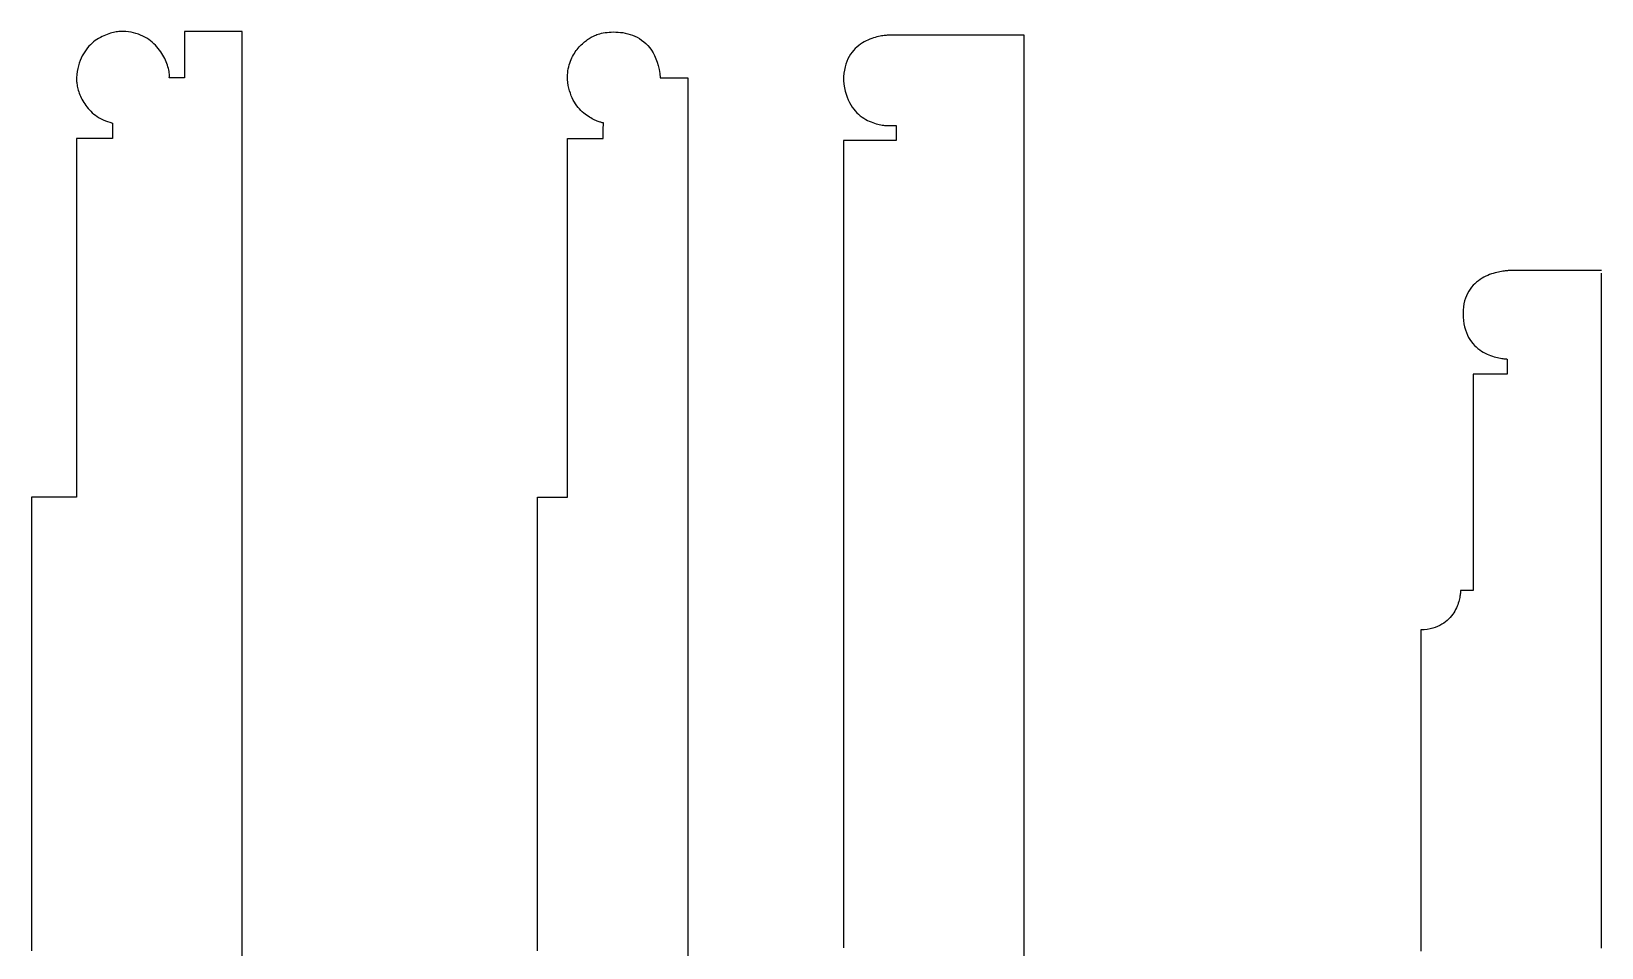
# Model space of a CAD drawing. Extents: x -7.6 to 46.7, y -17.5 to 21.1.
# Drawn here: x 7.07 to 13.59, y 7.07 to 10.88 of the extents above; entities that cross this region are included whole.
import ezdxf

# ---------------------------------------------------------------- set-up
doc = ezdxf.new("R2010")
doc.units = 0
doc.header["$MEASUREMENT"] = 0

# ---------------------------------------------------------------- blocks, each defined once
blk = doc.blocks.new('KB117')
at = {"flags": 128}
for points in [[(0, 5.4991), (-0.0005, 5.4991), (-0.0021, 5.4991), (-0.0047, 5.4991), (-0.0082, 5.4991), (-0.0126, 5.4991), (-0.0178, 5.4991), (-0.0237, 5.4991), (-0.0303, 5.4991), (-0.0375, 5.4991), (-0.0453, 5.4991), (-0.0535, 5.4991), (-0.0622, 5.4991), (-0.0713, 5.4991), (-0.0807, 5.4991), (-0.0903, 5.4991), (-0.1001, 5.4991), (-0.11, 5.4991), (-0.12, 5.4991), (-0.13, 5.4991), (-0.1399, 5.4991), (-0.1497, 5.4991), (-0.1593, 5.4991), (-0.1687, 5.4991), (-0.1778, 5.4991), (-0.1865, 5.4991), (-0.1947, 5.4991), (-0.2025, 5.4991), (-0.2097, 5.4991), (-0.2163, 5.4991), (-0.2222, 5.4991), (-0.2274, 5.4991), (-0.2318, 5.4991), (-0.2353, 5.4991), (-0.2379, 5.4991), (-0.2394, 5.4991), (-0.24, 5.4991), (-0.24, 5.4987), (-0.24, 5.4974), (-0.24, 5.4954), (-0.24, 5.4925), (-0.24, 5.489), (-0.24, 5.4849), (-0.24, 5.4802), (-0.24, 5.4749), (-0.24, 5.4691), (-0.24, 5.4629), (-0.24, 5.4563), (-0.24, 5.4493), (-0.24, 5.442), (-0.24, 5.4345), (-0.24, 5.4268), (-0.24, 5.419), (-0.24, 5.411), (-0.24, 5.403), (-0.24, 5.395), (-0.24, 5.3871), (-0.24, 5.3792), (-0.24, 5.3715), (-0.24, 5.364), (-0.24, 5.3568), (-0.24, 5.3498), (-0.24, 5.3432), (-0.24, 5.3369), (-0.24, 5.3312), (-0.24, 5.3259), (-0.24, 5.3212), (-0.24, 5.317), (-0.24, 5.3135), (-0.24, 5.3107), (-0.24, 5.3086), (-0.24, 5.3074), (-0.24, 5.3069), (-0.2401, 5.3069), (-0.2405, 5.3069), (-0.2412, 5.3069), (-0.2421, 5.3069), (-0.2433, 5.3069), (-0.2446, 5.3069), (-0.2462, 5.3069), (-0.2479, 5.3069), (-0.2498, 5.3069), (-0.2518, 5.3069), (-0.2539, 5.3069), (-0.2562, 5.3069), (-0.2586, 5.3069), (-0.261, 5.3069), (-0.2635, 5.3069), (-0.2661, 5.3069), (-0.2686, 5.3069), (-0.2712, 5.3069), (-0.2738, 5.3069), (-0.2764, 5.3069), (-0.279, 5.3069), (-0.2815, 5.3069), (-0.2839, 5.3069), (-0.2863, 5.3069), (-0.2886, 5.3069), (-0.2907, 5.3069), (-0.2927, 5.3069), (-0.2946, 5.3069), (-0.2963, 5.3069), (-0.2979, 5.3069), (-0.2992, 5.3069), (-0.3003, 5.3069), (-0.3013, 5.3069), (-0.3019, 5.3069), (-0.3023, 5.3069), (-0.3025, 5.3069), (-0.3021, 5.3116), (-0.302, 5.3166), (-0.3022, 5.3219), (-0.3028, 5.3276), (-0.3036, 5.3335), (-0.3047, 5.3396), (-0.3061, 5.346), (-0.3079, 5.3526), (-0.3099, 5.3593), (-0.3123, 5.3662), (-0.315, 5.3731), (-0.318, 5.3802), (-0.3214, 5.3872), (-0.325, 5.3943), (-0.3291, 5.4014), (-0.3334, 5.4085), (-0.3381, 5.4155), (-0.3431, 5.4224), (-0.3485, 5.4292), (-0.3542, 5.4359), (-0.3602, 5.4423), (-0.3666, 5.4486), (-0.3734, 5.4546), (-0.3805, 5.4604), (-0.388, 5.4659), (-0.3959, 5.4711), (-0.4041, 5.4759), (-0.4127, 5.4804), (-0.4216, 5.4844), (-0.4309, 5.4881), (-0.4407, 5.4913), (-0.4507, 5.494), (-0.4612, 5.4962), (-0.4721, 5.4978), (-0.4833, 5.4989), (-0.495, 5.4994), (-0.4986, 5.4995), (-0.5026, 5.4995), (-0.507, 5.4993), (-0.5119, 5.4989), (-0.517, 5.4983), (-0.5225, 5.4975), (-0.5283, 5.4964), (-0.5344, 5.4951), (-0.5407, 5.4936), (-0.5472, 5.4918), (-0.5539, 5.4897), (-0.5607, 5.4873), (-0.5676, 5.4846), (-0.5746, 5.4816), (-0.5816, 5.4782), (-0.5887, 5.4745), (-0.5958, 5.4705), (-0.6028, 5.466), (-0.6098, 5.4612), (-0.6166, 5.456), (-0.6233, 5.4503), (-0.6299, 5.4443), (-0.6362, 5.4378), (-0.6424, 5.4308), (-0.6482, 5.4234), (-0.6538, 5.4154), (-0.6591, 5.407), (-0.6641, 5.3981), (-0.6686, 5.3887), (-0.6728, 5.3787), (-0.6765, 5.3682), (-0.6797, 5.3571), (-0.6825, 5.3455), (-0.6847, 5.3332), (-0.6864, 5.3204), (-0.6875, 5.3069), (-0.6876, 5.3037), (-0.6877, 5.3002), (-0.6876, 5.2963), (-0.6873, 5.292), (-0.6869, 5.2875), (-0.6863, 5.2827), (-0.6855, 5.2776), (-0.6845, 5.2723), (-0.6833, 5.2668), (-0.6818, 5.2611), (-0.6802, 5.2552), (-0.6783, 5.2492), (-0.6762, 5.243), (-0.6738, 5.2368), (-0.6711, 5.2305), (-0.6682, 5.2241), (-0.665, 5.2177), (-0.6615, 5.2113), (-0.6577, 5.2049), (-0.6537, 5.1985), (-0.6492, 5.1922), (-0.6445, 5.1859), (-0.6394, 5.1798), (-0.634, 5.1738), (-0.6282, 5.1679), (-0.622, 5.1622), (-0.6155, 5.1567), (-0.6086, 5.1514), (-0.6013, 5.1463), (-0.5936, 5.1415), (-0.5855, 5.137), (-0.577, 5.1328), (-0.568, 5.1289), (-0.5586, 5.1254), (-0.5487, 5.1222), (-0.5384, 5.1194), (-0.5384, 5.1193), (-0.5384, 5.1188), (-0.5384, 5.1181), (-0.5384, 5.1172), (-0.5384, 5.116), (-0.5384, 5.1146), (-0.5384, 5.113), (-0.5384, 5.1113), (-0.5384, 5.1093), (-0.5384, 5.1073), (-0.5384, 5.105), (-0.5384, 5.1027), (-0.5384, 5.1003), (-0.5384, 5.0978), (-0.5384, 5.0952), (-0.5384, 5.0925), (-0.5384, 5.0899), (-0.5384, 5.0872), (-0.5384, 5.0845), (-0.5384, 5.0819), (-0.5384, 5.0792), (-0.5384, 5.0766), (-0.5384, 5.0741), (-0.5384, 5.0717), (-0.5384, 5.0694), (-0.5384, 5.0671), (-0.5384, 5.0651), (-0.5384, 5.0631), (-0.5384, 5.0614), (-0.5384, 5.0598), (-0.5384, 5.0584), (-0.5384, 5.0572), (-0.5384, 5.0563), (-0.5384, 5.0556), (-0.5384, 5.0551), (-0.5384, 5.055), (-0.5388, 5.055), (-0.5398, 5.055), (-0.5414, 5.055), (-0.5435, 5.055), (-0.5463, 5.055), (-0.5495, 5.055), (-0.5532, 5.055), (-0.5572, 5.055), (-0.5617, 5.055), (-0.5665, 5.055), (-0.5717, 5.055), (-0.5771, 5.055), (-0.5827, 5.055), (-0.5885, 5.055), (-0.5945, 5.055), (-0.6006, 5.055), (-0.6067, 5.055), (-0.6129, 5.055), (-0.6192, 5.055), (-0.6253, 5.055), (-0.6314, 5.055), (-0.6374, 5.055), (-0.6432, 5.055), (-0.6488, 5.055), (-0.6542, 5.055), (-0.6594, 5.055), (-0.6642, 5.055), (-0.6687, 5.055), (-0.6727, 5.055), (-0.6764, 5.055), (-0.6796, 5.055), (-0.6823, 5.055), (-0.6845, 5.055), (-0.6861, 5.055), (-0.6871, 5.055), (-0.6875, 5.055), (-0.6875, 5.0516), (-0.6875, 5.0417), (-0.6875, 5.0257), (-0.6875, 5.004), (-0.6875, 4.9768), (-0.6875, 4.9448), (-0.6875, 4.9081), (-0.6875, 4.8672), (-0.6875, 4.8224), (-0.6875, 4.7743), (-0.6875, 4.723), (-0.6875, 4.6691), (-0.6875, 4.6129), (-0.6875, 4.5548), (-0.6875, 4.4951), (-0.6875, 4.4343), (-0.6875, 4.3728), (-0.6875, 4.3108), (-0.6875, 4.2488), (-0.6875, 4.1873), (-0.6875, 4.1265), (-0.6875, 4.0668), (-0.6875, 4.0087), (-0.6875, 3.9525), (-0.6875, 3.8986), (-0.6875, 3.8473), (-0.6875, 3.7992), (-0.6875, 3.7544), (-0.6875, 3.7135), (-0.6875, 3.6769), (-0.6875, 3.6448), (-0.6875, 3.6176), (-0.6875, 3.5959), (-0.6875, 3.5799), (-0.6875, 3.57), (-0.6875, 3.5666), (-0.6879, 3.5666), (-0.6891, 3.5666), (-0.6911, 3.5666), (-0.6939, 3.5666), (-0.6973, 3.5666), (-0.7013, 3.5666), (-0.706, 3.5666), (-0.7111, 3.5666), (-0.7168, 3.5666), (-0.7228, 3.5666), (-0.7293, 3.5666), (-0.7361, 3.5666), (-0.7431, 3.5666), (-0.7505, 3.5666), (-0.758, 3.5666), (-0.7656, 3.5666), (-0.7734, 3.5666), (-0.7812, 3.5666), (-0.789, 3.5666), (-0.7968, 3.5666), (-0.8044, 3.5666), (-0.8119, 3.5666), (-0.8193, 3.5666), (-0.8263, 3.5666), (-0.8331, 3.5666), (-0.8396, 3.5666), (-0.8457, 3.5666), (-0.8513, 3.5666), (-0.8564, 3.5666), (-0.8611, 3.5666), (-0.8651, 3.5666), (-0.8685, 3.5666), (-0.8713, 3.5666), (-0.8733, 3.5666), (-0.8745, 3.5666), (-0.8749, 3.5666), (-0.8749, 3.5621), (-0.8749, 3.5489), (-0.8749, 3.5275), (-0.8749, 3.4984), (-0.8749, 3.4622), (-0.8749, 3.4193), (-0.8749, 3.3703), (-0.8749, 3.3157), (-0.8749, 3.256), (-0.8749, 3.1916), (-0.8749, 3.1232), (-0.8749, 3.0512), (-0.8749, 2.9761), (-0.8749, 2.8985), (-0.8749, 2.8188), (-0.8749, 2.7376), (-0.8749, 2.6554), (-0.8749, 2.5726), (-0.8749, 2.4899), (-0.8749, 2.4076), (-0.8749, 2.3264), (-0.8749, 2.2467), (-0.8749, 2.1691), (-0.8749, 2.094), (-0.8749, 2.022), (-0.8749, 1.9536), (-0.8749, 1.8893), (-0.8749, 1.8295), (-0.8749, 1.7749), (-0.8749, 1.7259), (-0.8749, 1.683)], [(0, 1.6334), (0, 1.8481), (0, 2.0685), (0, 2.2932), (0, 2.5207), (0, 2.7496), (0, 2.9785), (0, 3.2059), (0, 3.4306), (0, 3.651), (0, 3.8658), (0, 4.0734), (0, 4.2726), (0, 4.4619), (0, 4.6399), (0, 4.8051), (0, 4.9562), (0, 5.0918), (0, 5.2104), (0, 5.3106), (0, 5.3909), (0, 5.4501), (0, 5.4991)]]:
    blk.add_lwpolyline(points, dxfattribs=at)
blk = doc.blocks.new('KB114')
at = {"flags": 128}
blk.add_lwpolyline([(-0.6249, 1.683), (-0.6249, 1.7259), (-0.6249, 1.7749), (-0.6249, 1.8295), (-0.6249, 1.8893), (-0.6249, 1.9536), (-0.6249, 2.022), (-0.6249, 2.094), (-0.6249, 2.1691), (-0.6249, 2.2467), (-0.6249, 2.3264), (-0.6249, 2.4076), (-0.6249, 2.4899), (-0.6249, 2.5726), (-0.6249, 2.6554), (-0.6249, 2.7376), (-0.6249, 2.8188), (-0.6249, 2.8985), (-0.6249, 2.9761), (-0.6249, 3.0512), (-0.6249, 3.1232), (-0.6249, 3.1916), (-0.6249, 3.256), (-0.6249, 3.3157), (-0.6249, 3.3703), (-0.6249, 3.4193), (-0.6249, 3.4622), (-0.6249, 3.4984), (-0.6249, 3.5275), (-0.6249, 3.5489), (-0.6249, 3.5621), (-0.6249, 3.5666), (-0.6247, 3.5666), (-0.6238, 3.5666), (-0.6225, 3.5666), (-0.6207, 3.5666), (-0.6184, 3.5666), (-0.6157, 3.5666), (-0.6126, 3.5666), (-0.6092, 3.5666), (-0.6054, 3.5666), (-0.6014, 3.5666), (-0.5971, 3.5666), (-0.5925, 3.5666), (-0.5878, 3.5666), (-0.5829, 3.5666), (-0.5779, 3.5666), (-0.5728, 3.5666), (-0.5677, 3.5666), (-0.5625, 3.5666), (-0.5573, 3.5666), (-0.5521, 3.5666), (-0.547, 3.5666), (-0.542, 3.5666), (-0.5371, 3.5666), (-0.5324, 3.5666), (-0.5278, 3.5666), (-0.5235, 3.5666), (-0.5195, 3.5666), (-0.5157, 3.5666), (-0.5123, 3.5666), (-0.5092, 3.5666), (-0.5065, 3.5666), (-0.5043, 3.5666), (-0.5024, 3.5666), (-0.5011, 3.5666), (-0.5003, 3.5666), (-0.5, 3.5666), (-0.5, 3.57), (-0.5, 3.5798), (-0.5, 3.5959), (-0.5, 3.6176), (-0.5, 3.6447), (-0.5, 3.6768), (-0.5, 3.7135), (-0.5, 3.7544), (-0.5, 3.7991), (-0.5, 3.8473), (-0.5, 3.8985), (-0.5, 3.9525), (-0.5, 4.0087), (-0.5, 4.0668), (-0.5, 4.1265), (-0.5, 4.1873), (-0.5, 4.2488), (-0.5, 4.3108), (-0.5, 4.3727), (-0.5, 4.4343), (-0.5, 4.4951), (-0.5, 4.5548), (-0.5, 4.6129), (-0.5, 4.6691), (-0.5, 4.723), (-0.5, 4.7743), (-0.5, 4.8224), (-0.5, 4.8672), (-0.5, 4.9081), (-0.5, 4.9447), (-0.5, 4.9768), (-0.5, 5.004), (-0.5, 5.0257), (-0.5, 5.0417), (-0.5, 5.0516), (-0.5, 5.055), (-0.4996, 5.055), (-0.4987, 5.055), (-0.4971, 5.055), (-0.4949, 5.055), (-0.4922, 5.055), (-0.489, 5.055), (-0.4854, 5.055), (-0.4813, 5.055), (-0.4769, 5.055), (-0.4721, 5.055), (-0.467, 5.055), (-0.4616, 5.055), (-0.456, 5.055), (-0.4503, 5.055), (-0.4443, 5.055), (-0.4383, 5.055), (-0.4322, 5.055), (-0.426, 5.055), (-0.4199, 5.055), (-0.4137, 5.055), (-0.4077, 5.055), (-0.4018, 5.055), (-0.396, 5.055), (-0.3904, 5.055), (-0.385, 5.055), (-0.38, 5.055), (-0.3752, 5.055), (-0.3707, 5.055), (-0.3667, 5.055), (-0.363, 5.055), (-0.3598, 5.055), (-0.3571, 5.055), (-0.355, 5.055), (-0.3534, 5.055), (-0.3524, 5.055), (-0.3521, 5.055), (-0.352, 5.0551), (-0.352, 5.0556), (-0.352, 5.0563), (-0.352, 5.0572), (-0.352, 5.0584), (-0.352, 5.0598), (-0.3519, 5.0614), (-0.3519, 5.0631), (-0.3519, 5.0651), (-0.3518, 5.0671), (-0.3518, 5.0694), (-0.3518, 5.0717), (-0.3517, 5.0741), (-0.3517, 5.0766), (-0.3516, 5.0792), (-0.3516, 5.0819), (-0.3515, 5.0845), (-0.3515, 5.0872), (-0.3514, 5.0899), (-0.3514, 5.0925), (-0.3514, 5.0952), (-0.3513, 5.0978), (-0.3513, 5.1003), (-0.3512, 5.1027), (-0.3512, 5.105), (-0.3511, 5.1072), (-0.3511, 5.1093), (-0.3511, 5.1113), (-0.351, 5.113), (-0.351, 5.1146), (-0.351, 5.116), (-0.351, 5.1172), (-0.351, 5.1181), (-0.3509, 5.1188), (-0.3509, 5.1192), (-0.3509, 5.1194), (-0.3512, 5.1195), (-0.3522, 5.1196), (-0.3536, 5.12), (-0.3556, 5.1205), (-0.3581, 5.1211), (-0.3611, 5.122), (-0.3645, 5.123), (-0.3682, 5.1242), (-0.3724, 5.1257), (-0.3769, 5.1274), (-0.3816, 5.1294), (-0.3867, 5.1316), (-0.3919, 5.1341), (-0.3974, 5.1369), (-0.403, 5.14), (-0.4088, 5.1434), (-0.4146, 5.1472), (-0.4206, 5.1513), (-0.4265, 5.1558), (-0.4324, 5.1606), (-0.4384, 5.1658), (-0.4442, 5.1715), (-0.4499, 5.1775), (-0.4555, 5.184), (-0.461, 5.1909), (-0.4662, 5.1983), (-0.4712, 5.2061), (-0.4759, 5.2145), (-0.4803, 5.2233), (-0.4844, 5.2326), (-0.4881, 5.2425), (-0.4914, 5.2529), (-0.4943, 5.2638), (-0.4967, 5.2754), (-0.4986, 5.2875), (-0.5, 5.3002), (-0.5001, 5.3096), (-0.4997, 5.3187), (-0.499, 5.3276), (-0.498, 5.3362), (-0.4965, 5.3445), (-0.4948, 5.3526), (-0.4927, 5.3604), (-0.4904, 5.368), (-0.4878, 5.3753), (-0.4849, 5.3824), (-0.4818, 5.3892), (-0.4785, 5.3957), (-0.4751, 5.4021), (-0.4714, 5.4081), (-0.4676, 5.414), (-0.4637, 5.4195), (-0.4596, 5.4249), (-0.4555, 5.43), (-0.4512, 5.4348), (-0.447, 5.4395), (-0.4427, 5.4438), (-0.4383, 5.448), (-0.434, 5.4519), (-0.4297, 5.4556), (-0.4255, 5.459), (-0.4213, 5.4623), (-0.4172, 5.4653), (-0.4131, 5.468), (-0.4092, 5.4706), (-0.4055, 5.4729), (-0.4019, 5.475), (-0.3985, 5.4769), (-0.3952, 5.4786), (-0.3922, 5.48), (-0.3895, 5.4813), (-0.3869, 5.4823), (-0.3826, 5.4842), (-0.3776, 5.4862), (-0.3719, 5.4881), (-0.3656, 5.4899), (-0.3588, 5.4915), (-0.3515, 5.493), (-0.3437, 5.4943), (-0.3355, 5.4954), (-0.3269, 5.4963), (-0.318, 5.4968), (-0.3088, 5.497), (-0.2993, 5.4969), (-0.2896, 5.4964), (-0.2798, 5.4955), (-0.2699, 5.4942), (-0.2599, 5.4923), (-0.2499, 5.49), (-0.24, 5.4871), (-0.2301, 5.4837), (-0.2203, 5.4796), (-0.2106, 5.4749), (-0.2012, 5.4696), (-0.192, 5.4635), (-0.1831, 5.4568), (-0.1745, 5.4492), (-0.1663, 5.4409), (-0.1585, 5.4317), (-0.1512, 5.4217), (-0.1445, 5.4108), (-0.1382, 5.399), (-0.1326, 5.3862), (-0.1276, 5.3724), (-0.1233, 5.3577), (-0.1197, 5.3418), (-0.117, 5.3249), (-0.115, 5.3069), (-0.1147, 5.3069), (-0.114, 5.3069), (-0.1127, 5.3069), (-0.111, 5.3069), (-0.109, 5.3069), (-0.1065, 5.3069), (-0.1036, 5.3069), (-0.1005, 5.3069), (-0.097, 5.3069), (-0.0933, 5.3069), (-0.0893, 5.3069), (-0.0852, 5.3069), (-0.0808, 5.3069), (-0.0763, 5.3069), (-0.0717, 5.3069), (-0.067, 5.3069), (-0.0623, 5.3069), (-0.0575, 5.3069), (-0.0527, 5.3069), (-0.048, 5.3069), (-0.0433, 5.3069), (-0.0386, 5.3069), (-0.0342, 5.3069), (-0.0298, 5.3069), (-0.0256, 5.3069), (-0.0217, 5.3069), (-0.018, 5.3069), (-0.0145, 5.3069), (-0.0114, 5.3069), (-0.0085, 5.3069), (-0.006, 5.3069), (-0.0039, 5.3069), (-0.0023, 5.3069), (-0.001, 5.3069), (-0.0003, 5.3069), (0, 5.3069), (0, 5.2948), (0, 5.2596), (0, 5.2025), (0, 5.1249), (0, 5.0282), (0, 4.9138), (0, 4.783), (0, 4.6372), (0, 4.4777), (0, 4.3059), (0, 4.1233), (0, 3.931), (0, 3.7306), (0, 3.5234), (0, 3.3107), (0, 3.0939), (0, 2.8743), (0, 2.6534), (0, 2.4326), (0, 2.213), (0, 1.9962), (0, 1.7835), (0, 1.5763)], dxfattribs=at)
blk = doc.blocks.new('KB104')
at = {"flags": 128}
for points in [[(0, 4.508), (-0.0009, 4.508), (-0.0034, 4.508), (-0.0076, 4.508), (-0.0132, 4.508), (-0.0203, 4.508), (-0.0286, 4.508), (-0.0381, 4.508), (-0.0488, 4.508), (-0.0604, 4.508), (-0.0729, 4.508), (-0.0862, 4.508), (-0.1002, 4.508), (-0.1147, 4.508), (-0.1298, 4.508), (-0.1453, 4.508), (-0.1611, 4.508), (-0.1771, 4.508), (-0.1932, 4.508), (-0.2092, 4.508), (-0.2252, 4.508), (-0.241, 4.508), (-0.2565, 4.508), (-0.2716, 4.508), (-0.2862, 4.508), (-0.3002, 4.508), (-0.3135, 4.508), (-0.326, 4.508), (-0.3376, 4.508), (-0.3482, 4.508), (-0.3577, 4.508), (-0.366, 4.508), (-0.3731, 4.508), (-0.3787, 4.508), (-0.3829, 4.508), (-0.3854, 4.508), (-0.3863, 4.508), (-0.3868, 4.508), (-0.388, 4.5079), (-0.39, 4.5078), (-0.3928, 4.5076), (-0.3962, 4.5074), (-0.4003, 4.507), (-0.405, 4.5064), (-0.4101, 4.5057), (-0.4158, 4.5048), (-0.4219, 4.5037), (-0.4284, 4.5023), (-0.4352, 4.5007), (-0.4424, 4.4989), (-0.4497, 4.4967), (-0.4573, 4.4942), (-0.465, 4.4914), (-0.4728, 4.4882), (-0.4807, 4.4846), (-0.4885, 4.4807), (-0.4963, 4.4763), (-0.504, 4.4714), (-0.5116, 4.4661), (-0.519, 4.4603), (-0.5261, 4.4539), (-0.5329, 4.4471), (-0.5394, 4.4397), (-0.5455, 4.4317), (-0.5512, 4.423), (-0.5564, 4.4138), (-0.561, 4.4039), (-0.5651, 4.3934), (-0.5685, 4.3822), (-0.5713, 4.3702), (-0.5733, 4.3576), (-0.5746, 4.3441), (-0.575, 4.3299), (-0.5746, 4.3148), (-0.5734, 4.3004), (-0.5714, 4.2869), (-0.5687, 4.2742), (-0.5654, 4.2622), (-0.5614, 4.251), (-0.5569, 4.2405), (-0.5519, 4.2307), (-0.5464, 4.2215), (-0.5404, 4.213), (-0.5341, 4.2051), (-0.5275, 4.1978), (-0.5205, 4.1911), (-0.5134, 4.185), (-0.506, 4.1793), (-0.4985, 4.1742), (-0.491, 4.1696), (-0.4833, 4.1654), (-0.4757, 4.1616), (-0.4681, 4.1583), (-0.4606, 4.1553), (-0.4533, 4.1527), (-0.4461, 4.1505), (-0.4392, 4.1485), (-0.4325, 4.1469), (-0.4262, 4.1455), (-0.4203, 4.1443), (-0.4148, 4.1434), (-0.4097, 4.1427), (-0.4052, 4.1421), (-0.4013, 4.1417), (-0.3979, 4.1415), (-0.3952, 4.1413), (-0.3933, 4.1412), (-0.392, 4.1412), (-0.3916, 4.1411), (-0.3916, 4.141), (-0.3916, 4.1406), (-0.3916, 4.1399), (-0.3916, 4.139), (-0.3916, 4.1379), (-0.3916, 4.1365), (-0.3916, 4.135), (-0.3916, 4.1333), (-0.3916, 4.1314), (-0.3916, 4.1294), (-0.3916, 4.1272), (-0.3916, 4.1249), (-0.3916, 4.1226), (-0.3916, 4.1201), (-0.3916, 4.1176), (-0.3916, 4.1151), (-0.3916, 4.1125), (-0.3916, 4.1099), (-0.3916, 4.1073), (-0.3916, 4.1047), (-0.3916, 4.1022), (-0.3916, 4.0997), (-0.3916, 4.0972), (-0.3916, 4.0949), (-0.3916, 4.0926), (-0.3916, 4.0904), (-0.3916, 4.0884), (-0.3916, 4.0865), (-0.3916, 4.0848), (-0.3916, 4.0833), (-0.3916, 4.0819), (-0.3916, 4.0808), (-0.3916, 4.0799), (-0.3916, 4.0792), (-0.3916, 4.0788), (-0.3916, 4.0787), (-0.392, 4.0787), (-0.3929, 4.0787), (-0.3944, 4.0787), (-0.3965, 4.0787), (-0.3991, 4.0787), (-0.4021, 4.0787), (-0.4056, 4.0787), (-0.4095, 4.0787), (-0.4137, 4.0787), (-0.4183, 4.0787), (-0.4232, 4.0787), (-0.4283, 4.0787), (-0.4336, 4.0787), (-0.4392, 4.0787), (-0.4448, 4.0787), (-0.4506, 4.0787), (-0.4565, 4.0787), (-0.4623, 4.0787), (-0.4682, 4.0787), (-0.4741, 4.0787), (-0.4799, 4.0787), (-0.4855, 4.0787), (-0.491, 4.0787), (-0.4964, 4.0787), (-0.5015, 4.0787), (-0.5064, 4.0787), (-0.511, 4.0787), (-0.5152, 4.0787), (-0.5191, 4.0787), (-0.5226, 4.0787), (-0.5256, 4.0787), (-0.5282, 4.0787), (-0.5303, 4.0787), (-0.5318, 4.0787), (-0.5327, 4.0787), (-0.5331, 4.0787), (-0.5331, 4.0766), (-0.5331, 4.0707), (-0.5331, 4.061), (-0.5331, 4.0479), (-0.5331, 4.0315), (-0.5331, 4.0122), (-0.5331, 3.99), (-0.5331, 3.9654), (-0.5331, 3.9384), (-0.5331, 3.9093), (-0.5331, 3.8784), (-0.5331, 3.8459), (-0.5331, 3.812), (-0.5331, 3.7769), (-0.5331, 3.7409), (-0.5331, 3.7043), (-0.5331, 3.6671), (-0.5331, 3.6298), (-0.5331, 3.5924), (-0.5331, 3.5553), (-0.5331, 3.5186), (-0.5331, 3.4826), (-0.5331, 3.4475), (-0.5331, 3.4136), (-0.5331, 3.3811), (-0.5331, 3.3502), (-0.5331, 3.3211), (-0.5331, 3.2942), (-0.5331, 3.2695), (-0.5331, 3.2474), (-0.5331, 3.228), (-0.5331, 3.2117), (-0.5331, 3.1985), (-0.5331, 3.1889), (-0.5331, 3.1829), (-0.5331, 3.1809), (-0.5332, 3.1809), (-0.5335, 3.1809), (-0.5341, 3.1809), (-0.5349, 3.1809), (-0.5358, 3.1809), (-0.5369, 3.1809), (-0.5382, 3.1809), (-0.5397, 3.1809), (-0.5412, 3.1809), (-0.5429, 3.1809), (-0.5447, 3.1809), (-0.5466, 3.1809), (-0.5486, 3.1809), (-0.5507, 3.1809), (-0.5528, 3.1809), (-0.5549, 3.1809), (-0.5571, 3.1809), (-0.5593, 3.1809), (-0.5614, 3.1809), (-0.5636, 3.1809), (-0.5657, 3.1809), (-0.5678, 3.1809), (-0.5699, 3.1809), (-0.5719, 3.1809), (-0.5738, 3.1809), (-0.5756, 3.1809), (-0.5773, 3.1809), (-0.5788, 3.1809), (-0.5803, 3.1809), (-0.5816, 3.1809), (-0.5827, 3.1809), (-0.5837, 3.1809), (-0.5844, 3.1809), (-0.585, 3.1809), (-0.5853, 3.1809), (-0.5854, 3.1809), (-0.5855, 3.1805), (-0.5855, 3.1795), (-0.5855, 3.1778), (-0.5857, 3.1755), (-0.5859, 3.1726), (-0.5862, 3.1692), (-0.5866, 3.1653), (-0.5872, 3.161), (-0.588, 3.1563), (-0.589, 3.1512), (-0.5901, 3.1457), (-0.5915, 3.14), (-0.5932, 3.134), (-0.5951, 3.1278), (-0.5973, 3.1214), (-0.5999, 3.1149), (-0.6027, 3.1082), (-0.606, 3.1016), (-0.6096, 3.0949), (-0.6136, 3.0882), (-0.6181, 3.0816), (-0.6229, 3.0751), (-0.6283, 3.0687), (-0.6341, 3.0625), (-0.6405, 3.0565), (-0.6474, 3.0508), (-0.6548, 3.0454), (-0.6628, 3.0403), (-0.6714, 3.0356), (-0.6806, 3.0313), (-0.6905, 3.0274), (-0.701, 3.0241), (-0.7121, 3.0212), (-0.724, 3.019), (-0.7366, 3.0174), (-0.75, 3.0164), (-0.75, 3.0133), (-0.75, 3.0042), (-0.75, 2.9896), (-0.75, 2.9697), (-0.75, 2.9449), (-0.75, 2.9156), (-0.75, 2.8821), (-0.75, 2.8447), (-0.75, 2.8038), (-0.75, 2.7598), (-0.75, 2.713), (-0.75, 2.6637), (-0.75, 2.6123), (-0.75, 2.5592), (-0.75, 2.5047), (-0.75, 2.4491), (-0.75, 2.3929), (-0.75, 2.3363), (-0.75, 2.2796), (-0.75, 2.2234), (-0.75, 2.1678), (-0.75, 2.1133), (-0.75, 2.0602), (-0.75, 2.0088), (-0.75, 1.9595), (-0.75, 1.9127), (-0.75, 1.8687), (-0.75, 1.8278), (-0.75, 1.7904), (-0.75, 1.7569), (-0.75, 1.7276), (-0.75, 1.7028), (-0.75, 1.6829)], [(0, 1.6957), (0, 1.8799), (0, 2.0663), (0, 2.254), (0, 2.4416), (0, 2.6281), (0, 2.8123), (0, 2.993), (0, 3.169), (0, 3.3392), (0, 3.5025), (0, 3.6577), (0, 3.8036), (0, 3.9391), (0, 4.0629), (0, 4.1741), (0, 4.2713), (0, 4.3534), (0, 4.4193), (0, 4.4678), (0, 4.4977)]]:
    blk.add_lwpolyline(points, dxfattribs=at)
blk = doc.blocks.new('KB108')
at = {"flags": 128}
blk.add_lwpolyline([(0, 1.6289), (0, 1.8431), (0, 2.0629), (0, 2.2869), (0, 2.5138), (0, 2.742), (0, 2.9703), (0, 3.1972), (0, 3.4212), (0, 3.641), (0, 3.8552), (0, 4.0623), (0, 4.2609), (0, 4.4497), (0, 4.6272), (0, 4.792), (0, 4.9427), (0, 5.0778), (0, 5.1961), (0, 5.296), (0, 5.3761), (0, 5.4352), (0, 5.4841), (-0.0013, 5.4841), (-0.005, 5.4841), (-0.0111, 5.4841), (-0.0193, 5.4841), (-0.0295, 5.4841), (-0.0417, 5.4841), (-0.0555, 5.4841), (-0.071, 5.4841), (-0.0879, 5.4841), (-0.1061, 5.4841), (-0.1255, 5.4841), (-0.1458, 5.4841), (-0.1671, 5.4841), (-0.189, 5.4841), (-0.2116, 5.4841), (-0.2346, 5.4841), (-0.2578, 5.4841), (-0.2812, 5.4841), (-0.3046, 5.4841), (-0.3279, 5.4841), (-0.3509, 5.4841), (-0.3734, 5.4841), (-0.3954, 5.4841), (-0.4166, 5.4841), (-0.437, 5.4841), (-0.4564, 5.4841), (-0.4746, 5.4841), (-0.4915, 5.4841), (-0.5069, 5.4841), (-0.5208, 5.4841), (-0.5329, 5.4841), (-0.5432, 5.4841), (-0.5514, 5.4841), (-0.5575, 5.4841), (-0.5612, 5.4841), (-0.5625, 5.4841), (-0.5629, 5.484), (-0.5641, 5.484), (-0.5662, 5.4839), (-0.5689, 5.4838), (-0.5723, 5.4835), (-0.5764, 5.4832), (-0.581, 5.4826), (-0.5861, 5.482), (-0.5918, 5.4811), (-0.5978, 5.48), (-0.6043, 5.4786), (-0.6111, 5.477), (-0.6182, 5.4751), (-0.6255, 5.4729), (-0.633, 5.4704), (-0.6407, 5.4675), (-0.6484, 5.4642), (-0.6562, 5.4605), (-0.664, 5.4563), (-0.6718, 5.4518), (-0.6794, 5.4467), (-0.6869, 5.4411), (-0.6943, 5.435), (-0.7014, 5.4283), (-0.7081, 5.4211), (-0.7146, 5.4133), (-0.7207, 5.4048), (-0.7263, 5.3957), (-0.7315, 5.3859), (-0.7361, 5.3754), (-0.7401, 5.3642), (-0.7435, 5.3523), (-0.7463, 5.3396), (-0.7483, 5.326), (-0.7495, 5.3117), (-0.75, 5.2966), (-0.7483, 5.281), (-0.746, 5.2663), (-0.743, 5.2525), (-0.7394, 5.2395), (-0.7353, 5.2273), (-0.7307, 5.2159), (-0.7256, 5.2052), (-0.72, 5.1953), (-0.7141, 5.1861), (-0.7078, 5.1776), (-0.7013, 5.1697), (-0.6944, 5.1625), (-0.6874, 5.1558), (-0.6802, 5.1497), (-0.6728, 5.1442), (-0.6654, 5.1392), (-0.6579, 5.1347), (-0.6504, 5.1307), (-0.6429, 5.1271), (-0.6355, 5.1239), (-0.6283, 5.1212), (-0.6212, 5.1188), (-0.6143, 5.1167), (-0.6076, 5.1149), (-0.6013, 5.1135), (-0.5952, 5.1123), (-0.5896, 5.1113), (-0.5843, 5.1106), (-0.5796, 5.11), (-0.5753, 5.1096), (-0.5715, 5.1093), (-0.5684, 5.1092), (-0.5659, 5.1091), (-0.564, 5.1091), (-0.5629, 5.1091), (-0.5625, 5.1091), (-0.5624, 5.1091), (-0.5622, 5.1091), (-0.5619, 5.1091), (-0.5614, 5.1091), (-0.5608, 5.1091), (-0.5602, 5.1091), (-0.5594, 5.1091), (-0.5585, 5.1091), (-0.5576, 5.1091), (-0.5566, 5.1091), (-0.5555, 5.1091), (-0.5544, 5.1091), (-0.5532, 5.1091), (-0.552, 5.1091), (-0.5507, 5.1091), (-0.5494, 5.1091), (-0.5481, 5.1091), (-0.5468, 5.1091), (-0.5455, 5.1091), (-0.5443, 5.1091), (-0.543, 5.1091), (-0.5417, 5.1091), (-0.5405, 5.1091), (-0.5393, 5.1091), (-0.5382, 5.1091), (-0.5371, 5.1091), (-0.5361, 5.1091), (-0.5352, 5.1091), (-0.5343, 5.1091), (-0.5335, 5.1091), (-0.5329, 5.1091), (-0.5323, 5.1091), (-0.5318, 5.1091), (-0.5315, 5.1091), (-0.5313, 5.1091), (-0.5312, 5.1091), (-0.5312, 5.1089), (-0.5312, 5.1085), (-0.5312, 5.1079), (-0.5312, 5.1069), (-0.5312, 5.1058), (-0.5312, 5.1045), (-0.5312, 5.1029), (-0.5312, 5.1012), (-0.5312, 5.0993), (-0.5312, 5.0973), (-0.5312, 5.0951), (-0.5312, 5.0929), (-0.5312, 5.0905), (-0.5312, 5.0881), (-0.5312, 5.0856), (-0.5312, 5.083), (-0.5312, 5.0804), (-0.5312, 5.0778), (-0.5312, 5.0752), (-0.5312, 5.0726), (-0.5312, 5.0701), (-0.5312, 5.0676), (-0.5312, 5.0651), (-0.5312, 5.0628), (-0.5312, 5.0605), (-0.5312, 5.0584), (-0.5312, 5.0563), (-0.5312, 5.0545), (-0.5312, 5.0528), (-0.5312, 5.0512), (-0.5312, 5.0499), (-0.5312, 5.0487), (-0.5312, 5.0478), (-0.5312, 5.0471), (-0.5312, 5.0467), (-0.5312, 5.0466), (-0.5317, 5.0466), (-0.5332, 5.0466), (-0.5355, 5.0466), (-0.5387, 5.0466), (-0.5427, 5.0466), (-0.5474, 5.0466), (-0.5528, 5.0466), (-0.5588, 5.0466), (-0.5654, 5.0466), (-0.5725, 5.0466), (-0.58, 5.0466), (-0.5879, 5.0466), (-0.5962, 5.0466), (-0.6047, 5.0466), (-0.6135, 5.0466), (-0.6224, 5.0466), (-0.6315, 5.0466), (-0.6406, 5.0466), (-0.6497, 5.0466), (-0.6587, 5.0466), (-0.6677, 5.0466), (-0.6764, 5.0466), (-0.685, 5.0466), (-0.6933, 5.0466), (-0.7012, 5.0466), (-0.7087, 5.0466), (-0.7158, 5.0466), (-0.7224, 5.0466), (-0.7284, 5.0466), (-0.7338, 5.0466), (-0.7385, 5.0466), (-0.7425, 5.0466), (-0.7457, 5.0466), (-0.748, 5.0466), (-0.7495, 5.0466), (-0.75, 5.0466), (-0.75, 5.0351), (-0.75, 5.0016), (-0.75, 4.9473), (-0.75, 4.8735), (-0.75, 4.7816), (-0.75, 4.6728), (-0.75, 4.5484), (-0.75, 4.4097), (-0.75, 4.2581), (-0.75, 4.0947), (-0.75, 3.921), (-0.75, 3.7382), (-0.75, 3.5476), (-0.75, 3.3505), (-0.75, 3.1483), (-0.75, 2.9421), (-0.75, 2.7333), (-0.75, 2.5233), (-0.75, 2.3132), (-0.75, 2.1045), (-0.75, 1.8983), (-0.75, 1.696)], dxfattribs=at)

msp = doc.modelspace()

# ---------------------------------------------------------------- block references
at = {"linetype": 'Continuous'}
for name, p in [('KB117', (7.9465, 5.3767)), ('KB108', (11.1931, 5.3764)), ('KB104', (13.5903, 5.3753))]:
    msp.add_blockref(name, p, dxfattribs=at)
msp.add_blockref('KB114', (9.7971, 5.3769))

doc.saveas('drawing.dxf')
